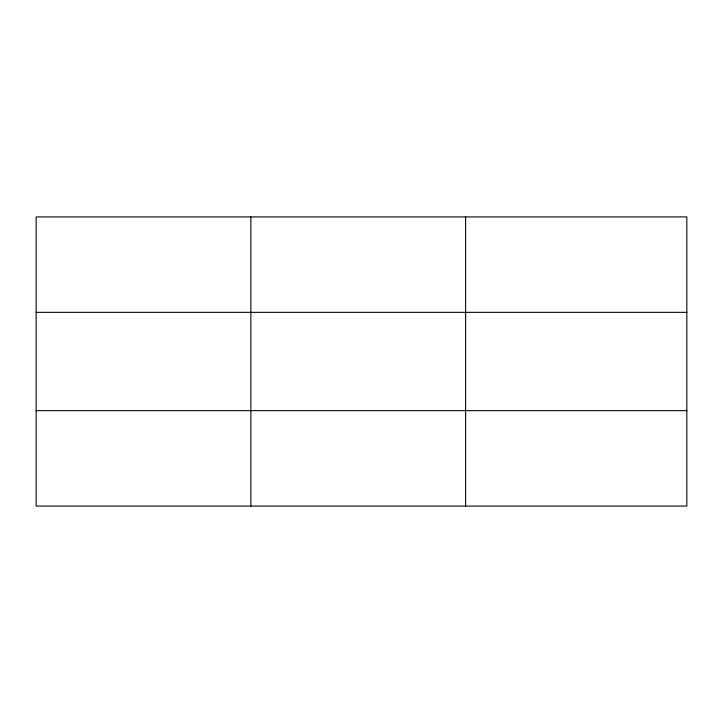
<?xml version="1.0" encoding="UTF-8"?>
<svg xmlns="http://www.w3.org/2000/svg" width="723" height="723" viewBox="0 0 723 723"><rect width="100%" height="100%" fill="white"/><g stroke="black" fill="none" stroke-linecap="round" stroke-linejoin="round"><path stroke-width="1.08" d="M250.881 506.082L250.881 216.918M465.612 506.082L465.612 216.918M686.85 410.655L686.85 506.082L36.15 506.082L36.15 216.918L686.85 216.918L686.85 410.655L36.15 410.655M36.15 312.345L686.85 312.345"/></g></svg>
